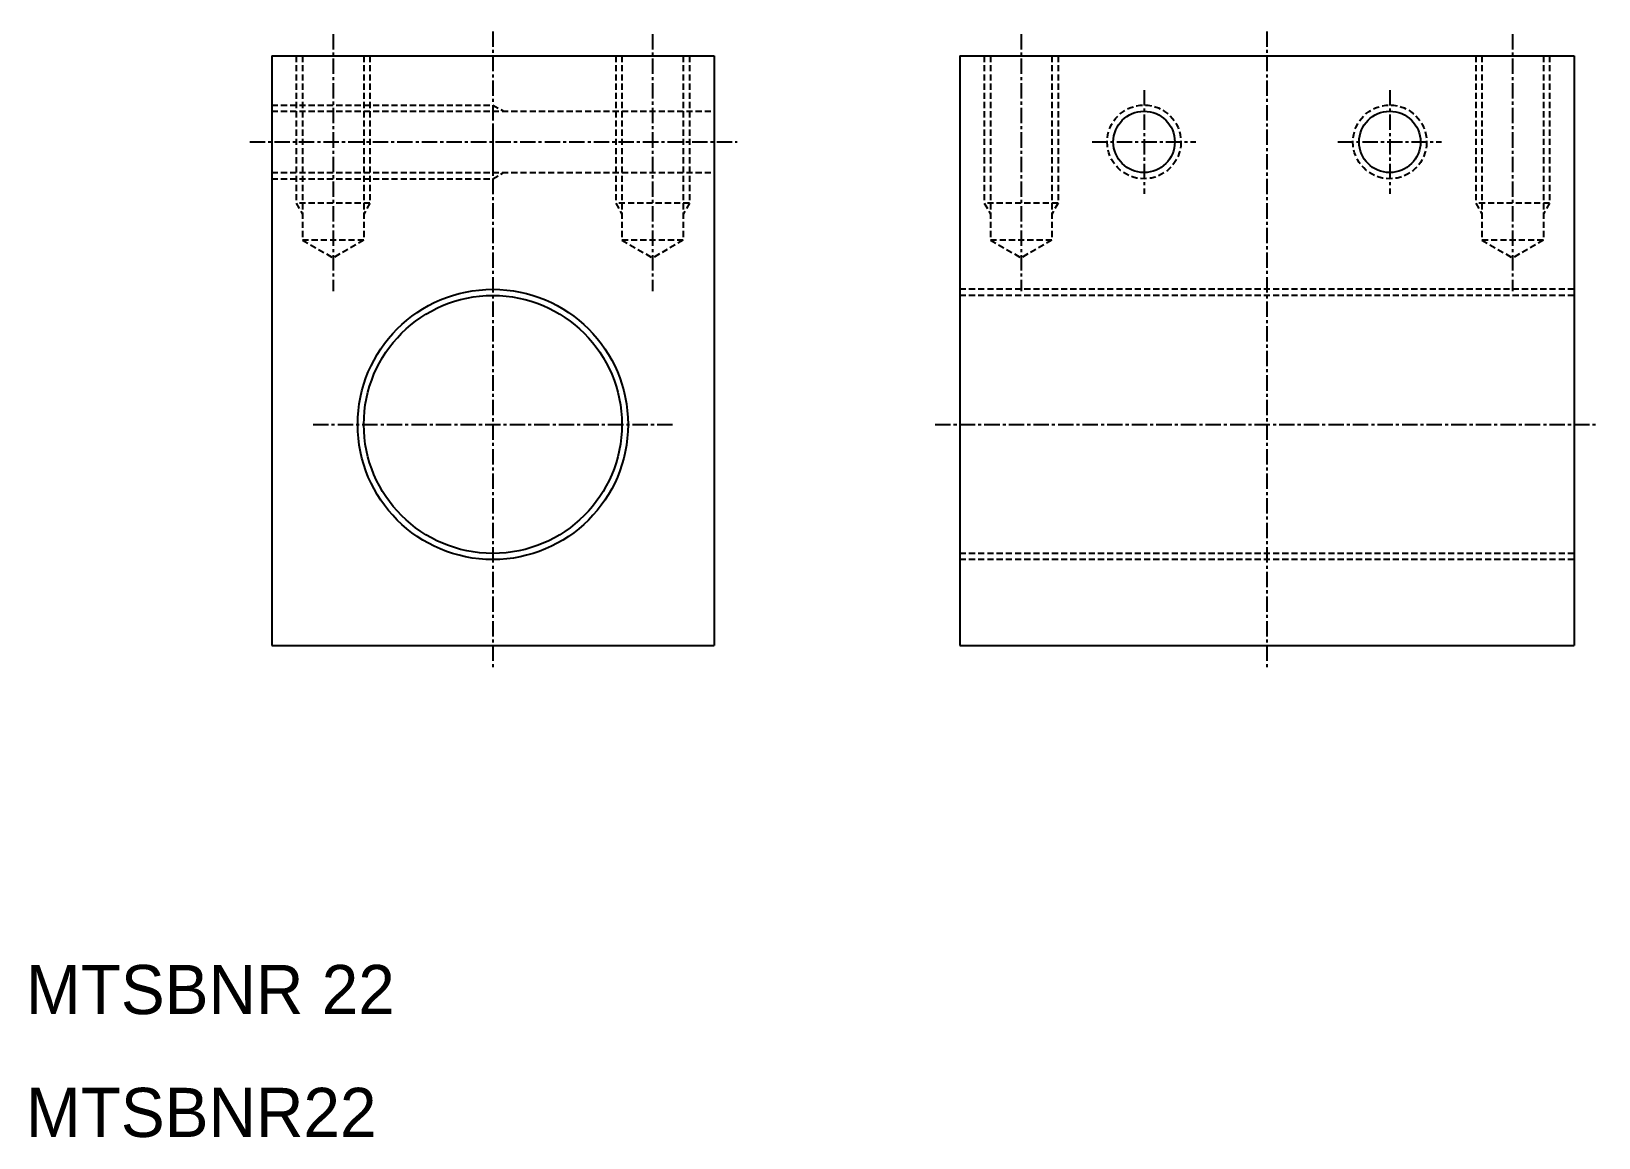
# Model space of a CAD drawing. Extents: x 10 to 138, y 10 to 100.
import ezdxf

# ---------------------------------------------------------------- set-up
doc = ezdxf.new("R2010")
doc.units = 0
doc.linetypes.add('CENTER', pattern=[2, 1.25, -0.25, 0.25, -0.25])
doc.linetypes.add('DASHED', pattern=[0.75, 0.5, -0.25])
doc.layers.get('0').update_dxf_attribs({"linetype": 'CONTINUOUS'})
doc.layers.add('CENTER', color=1, linetype='CENTER')

msp = doc.modelspace()

# ---------------------------------------------------------------- linework, layer by layer
at = {"color": 7, "linetype": 'CONTINUOUS'}
for p, q in [((30, 98), (66, 98)), ((30, 98), (30, 50)), ((66, 98), (66, 50)), ((86, 98), (136, 98)), ((86, 98), (86, 50)), ((136, 98), (136, 50)), ((30, 50), (66, 50)), ((86, 50), (136, 50))]:
    msp.add_line(p, q, dxfattribs=at)
at = {"color": 3, "linetype": 'DASHED'}
for p, q in [((32, 98), (32, 86)), ((32.5, 98), (32.5, 83)), ((37.5, 98), (37.5, 83)), ((38, 98), (38, 86)), ((58, 98), (58, 86)), ((58.5, 98), (58.5, 83)), ((63.5, 98), (63.5, 83)), ((64, 98), (64, 86)), ((88, 98), (88, 86)), ((88.5, 98), (88.5, 83)), ((93.5, 98), (93.5, 83)), ((94, 98), (94, 86)), ((128, 98), (128, 86)), ((128.5, 98), (128.5, 83)), ((133.5, 98), (133.5, 83)), ((134, 98), (134, 86)), ((30, 94), (48, 94)), ((30, 93.5), (66, 93.5)), ((48, 94), (48.87, 93.5)), ((48, 94), (48, 88)), ((30, 88.5), (66, 88.5)), ((48, 88), (48.87, 88.5)), ((30, 88), (48, 88)), ((38, 86), (32, 86)), ((32, 86), (32.5, 85.13)), ((38, 86), (37.5, 85.13)), ((64, 86), (58, 86)), ((58, 86), (58.5, 85.13)), ((64, 86), (63.5, 85.13)), ((94, 86), (88, 86)), ((88, 86), (88.5, 85.13)), ((94, 86), (93.5, 85.13)), ((134, 86), (128, 86)), ((128, 86), (128.5, 85.13)), ((134, 86), (133.5, 85.13)), ((32.5, 83), (35, 81.56)), ((37.5, 83), (32.5, 83)), ((37.5, 83), (35, 81.56)), ((58.5, 83), (61, 81.56)), ((63.5, 83), (58.5, 83)), ((63.5, 83), (61, 81.56)), ((88.5, 83), (91, 81.56)), ((93.5, 83), (88.5, 83)), ((93.5, 83), (91, 81.56)), ((128.5, 83), (131, 81.56)), ((133.5, 83), (128.5, 83)), ((133.5, 83), (131, 81.56)), ((136, 79), (86, 79)), ((136, 78.5), (86, 78.5)), ((136, 57.5), (86, 57.5)), ((136, 57), (86, 57))]:
    msp.add_line(p, q, dxfattribs=at)
for centre in [(101, 91), (121, 91)]:
    msp.add_circle(centre, 3, dxfattribs=at)
at = {"color": 7, "linetype": 'CONTINUOUS'}
for centre, radius in [((101, 91), 2.5), ((121, 91), 2.5), ((48, 68), 10.5)]:
    msp.add_circle(centre, radius, dxfattribs=at)
at = {"color": 3, "linetype": 'CONTINUOUS'}
msp.add_circle((48, 68), 11, dxfattribs=at)
at = {"layer": 'CENTER', "color": 1, "linetype": 'CENTER'}
for p, q in [((35, 99.78), (35, 78.85)), ((48, 100), (48, 48)), ((61, 99.78), (61, 78.85)), ((91, 99.78), (91, 78.85)), ((111, 100), (111, 48)), ((131, 99.78), (131, 78.85)), ((101, 95.22), (101, 86.78)), ((121, 95.22), (121, 86.78)), ((28.22, 91), (67.89, 91)), ((96.78, 91), (105.22, 91)), ((116.78, 91), (125.22, 91)), ((33.37, 68), (62.63, 68)), ((84, 68), (138, 68))]:
    msp.add_line(p, q, dxfattribs=at)

# ---------------------------------------------------------------- texts
at = {"color": 7, "linetype": 'CONTINUOUS'}
for s, p in [('MTSBNR 22', (10, 20)), ('MTSBNR22', (10, 10))]:
    msp.add_text(s, height=4, dxfattribs=at).set_placement(p)

doc.saveas('drawing.dxf')
